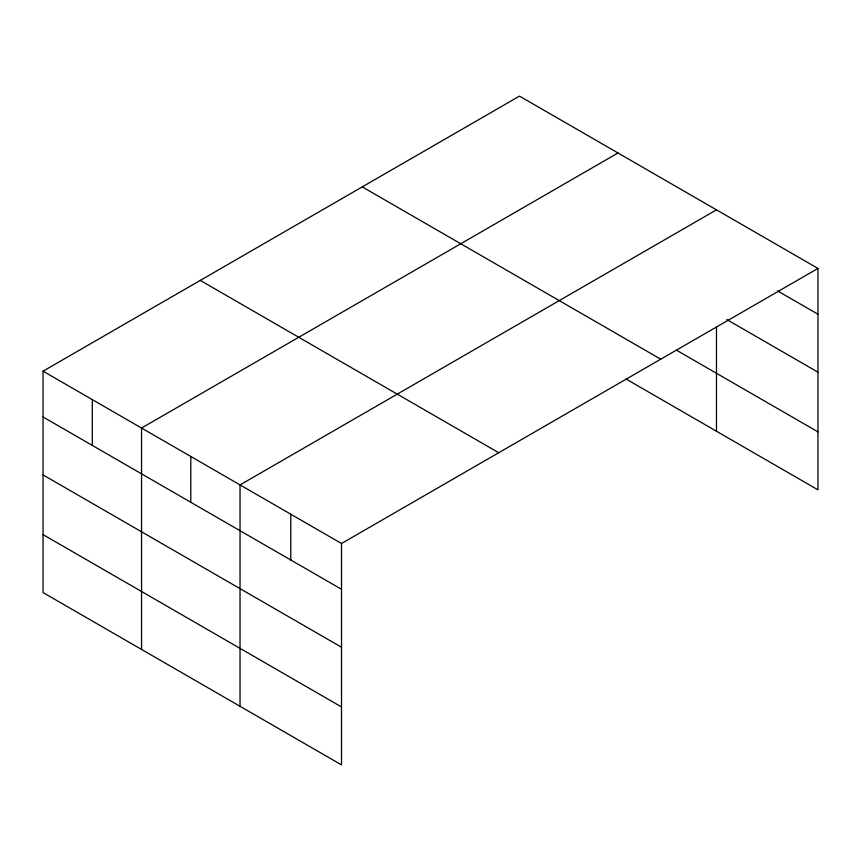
<?xml version="1.0" encoding="UTF-8"?>
<svg xmlns="http://www.w3.org/2000/svg" width="861" height="861" viewBox="0 0 861 861"><rect width="100%" height="100%" fill="white"/><g stroke="black" fill="none" stroke-linecap="round" stroke-linejoin="round"><path stroke-width="1.29" d="M626.001 378.991L817.95 489.823L817.95 268.428L519.484 96.109L43.05 371.177L43.05 592.572L341.516 764.891L341.516 543.495L43.05 371.177M617.983 152.978L141.548 428.046L141.548 649.431M716.47 209.847L240.036 484.915L240.036 706.3M341.516 543.495L817.95 268.428M777.591 290.921L817.95 314.222M726.845 319.571L817.95 372.167M676.391 350.136L817.95 431.867M362.266 186.891L660.731 359.198M200.269 280.406L498.734 452.725M43.05 416.972L341.516 589.29M43.05 474.917L341.516 647.235M43.05 534.627L341.516 706.935M716.47 326.846L716.47 431.232M290.77 514.2L290.77 559.994M190.787 456.481L190.787 502.264M92.299 399.612L92.299 445.406"/></g></svg>
